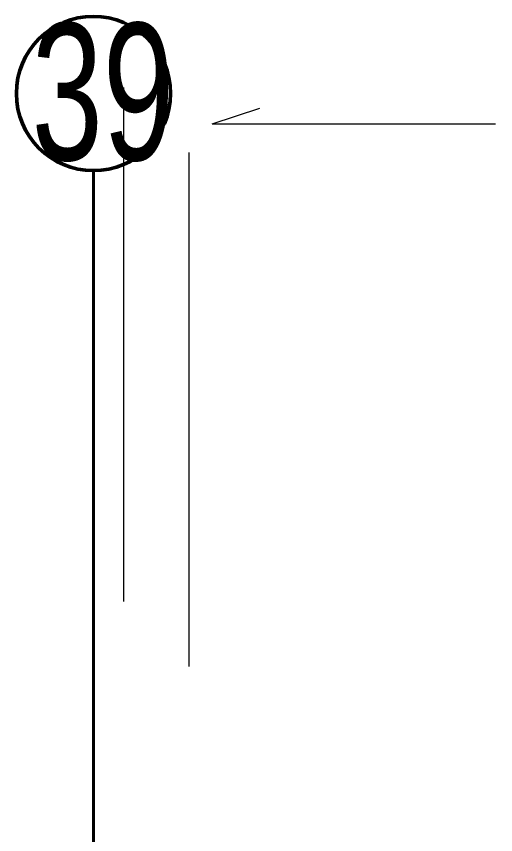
# Model space of a CAD drawing. Header units: millimetres. Extents: x -705761 to 1364679, y -410401 to 446404.
# Drawn here: x -501530 to -499429, y -97418 to -93833 of the extents above; entities that cross this region are included whole.
import ezdxf

# ---------------------------------------------------------------- set-up
doc = ezdxf.new("R2010")
doc.units = ezdxf.units.MM
for name, color, linetype, lineweight in [('图框', 7, 'Continuous', 13), ('水HH-排水沟', 30, 'Continuous', 30), ('自动化文字', 255, 'Continuous', 35)]:
    doc.layers.add(name, color=color, linetype=linetype, lineweight=lineweight)
doc.styles.add('首钢设计院H5', font='ROS.shx', dxfattribs={"width": 0.7, "height": 5, "bigfont": 'HzTXT.shx'})

msp = doc.modelspace()

# ---------------------------------------------------------------- linework, layer by layer
at = {"lineweight": 15}
for q in [(-500462.43, -94236.29), (-499429.03, -94304.56)]:
    msp.add_line((-500671.75, -94304.56), q, dxfattribs=at)
at = {"layer": '图框', "color": 1, "lineweight": 40}
msp.add_line((-501192.07, -98358.99), (-501192.07, -94509.31), dxfattribs=at)
at = {"layer": '水HH-排水沟', "lineweight": 15}
for p, q in [((-501058.15, -96396.19), (-501058.15, -94144.69)), ((-500773.15, -96681.19), (-500773.15, -94429.69))]:
    msp.add_line(p, q, dxfattribs=at)
at = {"layer": '自动化文字', "color": 1, "lineweight": 50}
msp.add_circle((-501192.07, -94171.39), 337.92, dxfattribs=at)

# ---------------------------------------------------------------- texts
at = {"layer": '自动化文字', "color": 1, "lineweight": 50, "style": '首钢设计院H5', "width": 0.7}
msp.add_text('39', height=600, dxfattribs=at).set_placement((-501463.2, -94462.93))

doc.saveas('drawing.dxf')
